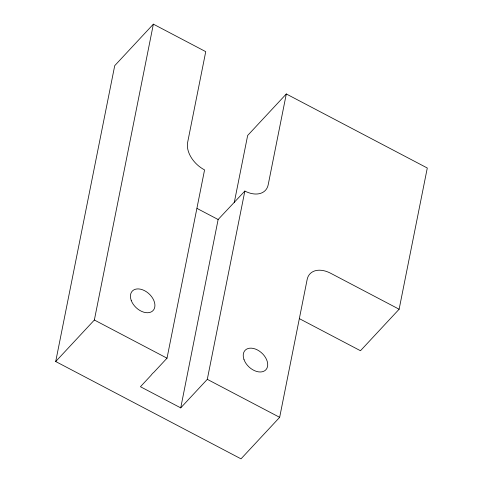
<?xml version="1.0" encoding="UTF-8"?>
<svg xmlns="http://www.w3.org/2000/svg" width="483" height="483" viewBox="0 0 483 483"><rect width="100%" height="100%" fill="white"/><g stroke="black" fill="none" stroke-linecap="round" stroke-linejoin="round"><path stroke-width="0.72" d="M399.127 309.223L330.644 273.257A23.721 15.77 43 0 0 307.152 279.488L279.657 417.336L241.011 458.85L55.708 361.532L114.719 65.664L153.371 24.15L205.74 51.651L187.633 142.431A23.727 15.77 43 0 0 204.569 169.901L167.015 358.181L153.999 372.164A23.721 16.398 11.3 0 0 151.046 375.333L140.444 386.72L180.727 407.875L218.129 219.517L244.851 191.057A23.721 15.77 43 0 0 268.198 184.741L286.304 93.968L427.292 168.012L399.127 309.223L360.475 350.736L299.309 318.611M55.708 361.532L94.36 320.018L153.371 24.15M234.255 202.637L247.652 135.475L286.304 93.968M180.727 407.875L207.298 379.336L244.851 191.057M197.076 208.457L218.129 219.517M94.36 320.018L167.015 358.181M207.298 379.336L279.657 417.336M131.213 300.378A14.236 9.461 43 0 0 152.145 311.366A14.236 9.461 43 0 0 144.701 290.742A14.236 9.461 43 0 0 131.213 300.378M244.006 359.612A14.236 9.461 43 0 0 264.938 370.606A14.236 9.461 43 0 0 257.493 349.982A14.236 9.461 43 0 0 244.006 359.612"/></g></svg>
